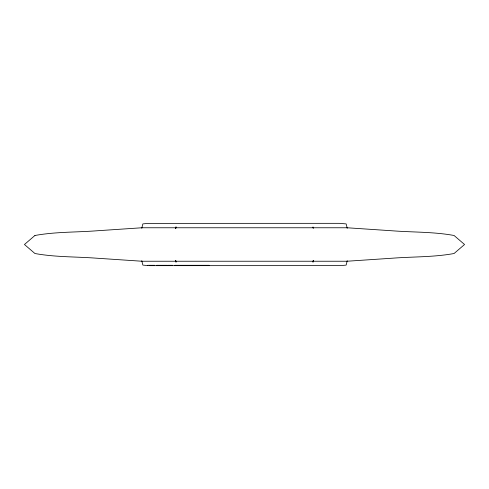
<?xml version="1.0" encoding="UTF-8"?>
<svg xmlns="http://www.w3.org/2000/svg" width="489" height="489" viewBox="0 0 489 489"><rect width="100%" height="100%" fill="white"/><g stroke="black" fill="none" stroke-linecap="round" stroke-linejoin="round"><path stroke-width="0.73" d="M176.022 226.982L175.734 228.442L176.022 226.982L175.844 227.764M312.978 262.018L313.266 260.558L312.978 262.018L313.156 261.236M141.767 228.314L142.855 223.901L148.081 223.369L339.28 223.332L346.145 223.901L347.233 228.314M347.233 260.686L346.145 265.099L340.919 265.631L149.72 265.668M147.757 265.301L151.297 265.301M151.566 265.301L154.756 265.301M156.572 265.301L161.511 265.301M161.7 265.301L167.47 265.301M167.91 265.301L172.641 265.301M174.756 265.301L209.145 265.301M148.081 265.631L142.855 265.099L141.767 260.686M313.156 227.764L312.978 226.982L313.266 228.442M175.844 261.236L176.022 262.018L175.722 260.558L176.022 262.018M34.927 235.496L24.45 244.5L34.927 253.504C55.129 257.226 75.874 256.639 96.309 258.18L141.969 261.236L347.031 261.236L392.691 258.18C413.126 256.639 433.865 257.226 454.073 253.504L464.55 244.5L454.073 235.496C433.871 231.774 413.126 232.361 392.691 230.82L347.031 227.764L141.969 227.764L96.309 230.82C75.874 232.361 55.129 231.774 34.927 235.496"/></g></svg>
